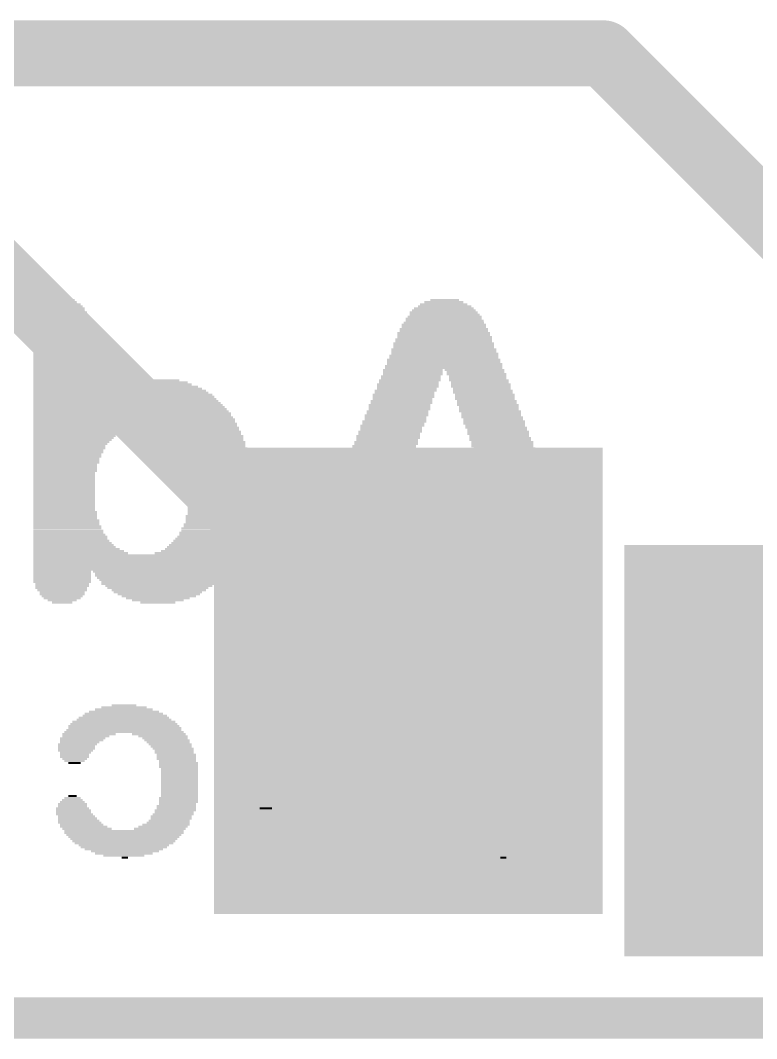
# Model space of a CAD drawing. Extents: x -33 to 81, y -19 to 22.
# Drawn here: x 29.04 to 33.58, y -0.13 to 6.16 of the extents above; entities that cross this region are included whole.
import ezdxf

# ---------------------------------------------------------------- set-up
doc = ezdxf.new("R2010")
doc.units = 0
for name, color, linetype in [('1', 12, 'CONTINUOUS'), ('16', 132, 'CONTINUOUS'), ('20', 53, 'CONTINUOUS'), ('21', 41, 'CONTINUOUS'), ('22', 40, 'CONTINUOUS')]:
    doc.layers.add(name, color=color, linetype=linetype)

# ---------------------------------------------------------------- blocks, each defined once
blk = doc.blocks.new('RECT')
blk.add_solid([(-0.5, -0.5), (0.5, -0.5), (-0.5, 0.5), (0.5, 0.5)])

msp = doc.modelspace()

# ---------------------------------------------------------------- linework, layer by layer
at = {"layer": '1'}
for points, const_width in [([(32.6382, 5.9563), (24.7777, 5.9563)], 0.4064), ([(32.6382, 5.9563), (36.5125, 2.082)], 0.4064), ([(28.7012, 4.8133), (31.4325, 2.082)], 0.4064), ([(52.324, 0), (0, 0)], 0.254)]:
    msp.add_lwpolyline(points, dxfattribs=dict(at, const_width=const_width))
at = {"layer": '1', "const_width": 0.2032}
for points in [[(32.71, 6.0281, 1), (32.5664, 5.8845)], [(32.6382, 5.8547, 1), (32.6382, 6.0579)], [(31.3607, 2.0102, 1), (31.5043, 2.1538)]]:
    msp.add_lwpolyline(points, format="xyb", dxfattribs=at)
at = {"layer": '16', "const_width": 0.254}
msp.add_lwpolyline([(0, 0), (52.324, 0)], dxfattribs=at)
at = {"layer": '20', "const_width": 0.2032}
msp.add_lwpolyline([(7.8105, 0), (44.45, 0)], dxfattribs=at)

# ---------------------------------------------------------------- block references
at = {"layer": '1', "xscale": 2.88, "yscale": 2.4, "rotation": 270}
msp.add_blockref('RECT', (31.4325, 2.082), dxfattribs=at)
at = {"layer": '21', "xscale": 7.493, "yscale": 2.54}
msp.add_blockref('RECT', (36.5125, 1.651), dxfattribs=at)
at = {"layer": '22', "yscale": 0.0127, "rotation": 180}
for p, xscale in [((29.2957, 4.3942), 0.254), ((29.2957, 4.4069), 0.2286), ((29.2893, 4.4196), 0.1905), ((29.2957, 4.4323), 0.1524), ((31.6578, 4.3942), 0.3302), ((31.6515, 4.4069), 0.2921), ((31.6515, 4.4196), 0.2413), ((31.6578, 4.4323), 0.1778), ((29.2893, 4.3434), 0.3175), ((29.2893, 4.3688), 0.2921), ((29.2957, 4.3561), 0.3048), ((29.2957, 4.3815), 0.2794), ((31.6515, 4.3561), 0.4191), ((31.6578, 4.3434), 0.4318), ((31.6515, 4.3688), 0.3937), ((31.6515, 4.3815), 0.3683), ((29.2893, 4.3053), 0.3429), ((29.2957, 4.2926), 0.3556), ((29.2957, 4.2799), 0.3556), ((29.2957, 4.3307), 0.3302), ((29.2957, 4.318), 0.3302), ((31.6515, 4.2799), 0.5207), ((31.6515, 4.2926), 0.4953), ((31.6515, 4.318), 0.4699), ((31.6578, 4.3053), 0.4826), ((31.6578, 4.3307), 0.4572), ((29.2957, 4.2672), 0.3556), ((29.2957, 4.2545), 0.3556), ((29.2957, 4.2418), 0.3556), ((29.2957, 4.2291), 0.3556), ((29.2957, 4.2164), 0.3556), ((31.6515, 4.2291), 0.5715), ((31.6515, 4.2164), 0.5715), ((31.6515, 4.2545), 0.5461), ((31.6515, 4.2418), 0.5461), ((31.6515, 4.2672), 0.5207), ((29.2957, 4.2037), 0.3556), ((29.2957, 4.191), 0.3556), ((29.2957, 4.1783), 0.3556), ((29.2957, 4.1656), 0.3556), ((29.2957, 4.1529), 0.3556), ((31.6515, 4.1656), 0.6223), ((31.6515, 4.1529), 0.6223), ((31.6515, 4.191), 0.5969), ((31.6515, 4.1783), 0.5969), ((31.6578, 4.2037), 0.5842), ((29.2957, 4.1402), 0.3556), ((29.2957, 4.1275), 0.3556), ((29.2957, 4.1148), 0.3556), ((29.2957, 4.1021), 0.3556), ((29.2957, 4.0894), 0.3556), ((31.6515, 4.0894), 0.6731), ((31.6515, 4.1275), 0.6477), ((31.6515, 4.1148), 0.6477), ((31.6578, 4.1021), 0.6604), ((31.6515, 4.1402), 0.6223), ((29.2957, 4.0767), 0.3556), ((29.2957, 4.064), 0.3556), ((29.2957, 4.0513), 0.3556), ((29.2957, 4.0386), 0.3556), ((29.2957, 4.0259), 0.3556), ((31.6515, 4.0259), 0.7239), ((31.6515, 4.064), 0.6985), ((31.6515, 4.0513), 0.6985), ((31.6578, 4.0386), 0.7112), ((31.6515, 4.0767), 0.6731), ((29.2957, 4.0132), 0.3556), ((29.2957, 4.0005), 0.3556), ((29.2957, 3.9878), 0.3556), ((29.2957, 3.9751), 0.3556), ((29.2957, 3.9624), 0.3556), ((31.4483, 3.9624), 0.3683), ((31.461, 4.0005), 0.3683), ((31.461, 3.9878), 0.3683), ((31.461, 3.9751), 0.3683), ((31.6515, 4.0132), 0.7239), ((31.842, 4.0005), 0.3683), ((31.8483, 3.9878), 0.3556), ((31.8547, 3.9751), 0.3683), ((31.8611, 3.9624), 0.3556), ((29.2957, 3.9497), 0.3556), ((29.2957, 3.937), 0.3556), ((29.2957, 3.9243), 0.3556), ((29.2957, 3.9116), 0.3556), ((29.2957, 3.8989), 0.3556), ((29.8862, 3.8989), 0.4953), ((29.8799, 3.9116), 0.4318), ((29.8862, 3.9243), 0.3683), ((29.8862, 3.937), 0.2667), ((31.4293, 3.9116), 0.381), ((31.4293, 3.8989), 0.381), ((31.442, 3.937), 0.381), ((31.4356, 3.9243), 0.3683), ((31.4483, 3.9497), 0.3683), ((31.8611, 3.9497), 0.3556), ((31.8674, 3.937), 0.3683), ((31.8801, 3.9116), 0.3683), ((31.8801, 3.8989), 0.3683), ((31.8738, 3.9243), 0.3556), ((29.2957, 3.8862), 0.3556), ((29.2957, 3.8735), 0.3556), ((29.2957, 3.8608), 0.3556), ((29.2957, 3.8481), 0.3556), ((29.2957, 3.8354), 0.3556), ((29.8925, 3.8354), 0.6858), ((29.8925, 3.8481), 0.6604), ((29.8862, 3.8608), 0.6223), ((29.8862, 3.8735), 0.5969), ((29.8862, 3.8862), 0.5461), ((31.4039, 3.8481), 0.381), ((31.4039, 3.8354), 0.381), ((31.4166, 3.8735), 0.381), ((31.4102, 3.8608), 0.3683), ((31.4229, 3.8862), 0.3683), ((31.8864, 3.8862), 0.3556), ((31.8928, 3.8735), 0.3683), ((31.8928, 3.8608), 0.3683), ((31.9055, 3.8481), 0.3683), ((31.9055, 3.8354), 0.3683), ((29.2957, 3.8227), 0.3556), ((29.2957, 3.81), 0.3556), ((29.2957, 3.7973), 0.3556), ((29.2957, 3.7846), 0.3556), ((29.2957, 3.7719), 0.3556), ((29.8925, 3.7846), 0.7874), ((29.8989, 3.7719), 0.8001), ((29.8925, 3.7973), 0.762), ((29.8925, 3.81), 0.7366), ((29.8925, 3.8227), 0.7112), ((31.3785, 3.7846), 0.381), ((31.3785, 3.7719), 0.381), ((31.3912, 3.81), 0.381), ((31.3912, 3.7973), 0.381), ((31.3975, 3.8227), 0.3683), ((31.9055, 3.8227), 0.3683), ((31.9182, 3.81), 0.3683), ((31.9182, 3.7973), 0.3683), ((31.9245, 3.7846), 0.381), ((31.9309, 3.7719), 0.3683), ((29.7338, 3.7084), 1.2319), ((29.2957, 3.7592), 0.3556), ((29.7211, 3.7465), 1.2065), ((29.7275, 3.7338), 1.2192), ((29.7275, 3.7211), 1.2192), ((29.8989, 3.7592), 0.8255), ((31.3594, 3.7211), 0.3937), ((31.3531, 3.7084), 0.381), ((31.3658, 3.7465), 0.381), ((31.3658, 3.7338), 0.381), ((31.3785, 3.7592), 0.381), ((31.9309, 3.7592), 0.3683), ((31.9373, 3.7465), 0.381), ((31.9436, 3.7338), 0.3683), ((31.9436, 3.7211), 0.3683), ((31.95, 3.7084), 0.381), ((29.7401, 3.6957), 1.2446), ((29.7401, 3.683), 1.2446), ((29.7465, 3.6703), 1.2573), ((29.7465, 3.6576), 1.2573), ((29.4163, 3.6449), 0.5969), ((30.1275, 3.6449), 0.5207), ((31.334, 3.6576), 0.3937), ((31.3277, 3.6449), 0.381), ((31.3467, 3.683), 0.3937), ((31.3404, 3.6703), 0.381), ((31.3531, 3.6957), 0.381), ((31.9563, 3.6957), 0.3683), ((31.9627, 3.683), 0.381), ((31.9627, 3.6703), 0.381), ((31.969, 3.6576), 0.3683), ((31.9754, 3.6449), 0.381), ((29.3909, 3.6195), 0.5461), ((29.4036, 3.6322), 0.5715), ((29.3782, 3.6068), 0.5207), ((29.3719, 3.5941), 0.508), ((29.3655, 3.5814), 0.4953), ((30.1466, 3.6322), 0.4826), ((30.1656, 3.6195), 0.4699), ((30.172, 3.6068), 0.4572), ((30.1847, 3.5941), 0.4572), ((30.191, 3.5814), 0.4445), ((31.3086, 3.5941), 0.3937), ((31.3086, 3.5814), 0.3937), ((31.3213, 3.6195), 0.3937), ((31.315, 3.6068), 0.381), ((31.3277, 3.6322), 0.381), ((31.9817, 3.6322), 0.3683), ((31.9881, 3.6195), 0.381), ((31.9881, 3.6068), 0.381), ((31.9944, 3.5941), 0.3683), ((32.0008, 3.5814), 0.381), ((29.3591, 3.5687), 0.4826), ((29.3528, 3.556), 0.4699), ((29.3465, 3.5433), 0.4572), ((29.3401, 3.5306), 0.4445), ((29.3401, 3.5179), 0.4445), ((30.1974, 3.5687), 0.4318), ((30.2101, 3.556), 0.4318), ((30.2164, 3.5433), 0.4191), ((30.2164, 3.5306), 0.4191), ((30.2291, 3.5179), 0.4191), ((31.2832, 3.5306), 0.3937), ((31.2832, 3.5179), 0.3937), ((31.2959, 3.556), 0.3937), ((31.2959, 3.5433), 0.3937), ((31.3023, 3.5687), 0.381), ((32.0008, 3.5687), 0.381), ((32.0134, 3.556), 0.381), ((32.0134, 3.5433), 0.381), ((32.0134, 3.5306), 0.381), ((32.0262, 3.5179), 0.381), ((29.3338, 3.5052), 0.4318), ((29.3338, 3.4925), 0.4318), ((29.3274, 3.4798), 0.4191), ((29.3274, 3.4671), 0.4191), ((29.3211, 3.4544), 0.4064), ((30.2355, 3.5052), 0.4064), ((30.2355, 3.4925), 0.4064), ((30.2418, 3.4798), 0.3937), ((30.2418, 3.4671), 0.3937), ((30.2482, 3.4544), 0.4064), ((31.2578, 3.4671), 0.3937), ((31.2578, 3.4544), 0.3937), ((31.2705, 3.4925), 0.3937), ((31.2705, 3.4798), 0.3937), ((31.2832, 3.5052), 0.3937), ((32.0325, 3.4925), 0.3937), ((32.0262, 3.5052), 0.381), ((32.0452, 3.4544), 0.3937), ((32.0389, 3.4798), 0.381), ((32.0389, 3.4671), 0.381), ((29.3147, 3.4163), 0.3937), ((29.3147, 3.4036), 0.3937), ((29.3147, 3.3909), 0.3937), ((29.3211, 3.4417), 0.4064), ((29.3211, 3.429), 0.4064), ((30.2545, 3.4417), 0.3937), ((30.2545, 3.429), 0.3937), ((30.2545, 3.4163), 0.3937), ((30.2545, 3.4036), 0.3937), ((30.2609, 3.3909), 0.381), ((31.2324, 3.3909), 0.3937), ((31.2388, 3.4036), 0.4064), ((31.2451, 3.429), 0.3937), ((31.2451, 3.4163), 0.3937), ((31.2578, 3.4417), 0.3937), ((32.0515, 3.4417), 0.381), ((32.0579, 3.429), 0.3937), ((32.0579, 3.4163), 0.3937), ((32.0706, 3.3909), 0.3937), ((32.0643, 3.4036), 0.381), ((29.3147, 3.3782), 0.3937), ((29.3084, 3.3655), 0.381), ((29.3084, 3.3528), 0.381), ((29.3084, 3.3401), 0.381), ((29.3084, 3.3274), 0.381), ((30.2672, 3.3782), 0.3937), ((30.2672, 3.3655), 0.3937), ((30.2672, 3.3528), 0.3937), ((30.2672, 3.3401), 0.3937), ((30.2672, 3.3274), 0.3937), ((31.6515, 3.3274), 1.2827), ((31.2134, 3.3401), 0.4064), ((31.2197, 3.3528), 0.3937), ((31.2261, 3.3782), 0.4064), ((31.2261, 3.3655), 0.4064), ((32.0706, 3.3782), 0.3937), ((32.0833, 3.3655), 0.3937), ((32.0833, 3.3528), 0.3937), ((32.0833, 3.3401), 0.3937), ((29.3084, 3.3147), 0.381), ((29.3084, 3.302), 0.381), ((29.3084, 3.2893), 0.381), ((29.3084, 3.2766), 0.381), ((29.3084, 3.2639), 0.381), ((30.2736, 3.3147), 0.381), ((30.2736, 3.302), 0.381), ((30.2736, 3.2893), 0.381), ((30.2736, 3.2766), 0.381), ((30.2736, 3.2639), 0.381), ((31.6515, 3.2639), 1.3335), ((31.6452, 3.2766), 1.3208), ((31.6515, 3.2893), 1.3081), ((31.6452, 3.3147), 1.2954), ((31.6452, 3.302), 1.2954), ((29.3084, 3.2512), 0.381), ((29.3084, 3.2385), 0.381), ((29.3084, 3.2258), 0.381), ((29.3084, 3.2131), 0.381), ((29.3084, 3.2004), 0.381), ((30.2736, 3.2512), 0.381), ((30.2736, 3.2385), 0.381), ((30.2736, 3.2258), 0.381), ((30.2736, 3.2131), 0.381), ((30.2736, 3.2004), 0.381), ((31.6515, 3.2004), 1.3843), ((31.6452, 3.2131), 1.3716), ((31.6515, 3.2258), 1.3589), ((31.6452, 3.2512), 1.3462), ((31.6452, 3.2385), 1.3462), ((29.3084, 3.1877), 0.381), ((29.3084, 3.175), 0.381), ((29.3084, 3.1623), 0.381), ((29.3084, 3.1496), 0.381), ((30.2672, 3.1623), 0.3937), ((30.2609, 3.1496), 0.381), ((30.2736, 3.1877), 0.381), ((30.2736, 3.175), 0.381), ((31.6515, 3.1369), 1.4351), ((31.6452, 3.1496), 1.4224), ((31.6515, 3.1623), 1.4097), ((31.6452, 3.1877), 1.397), ((31.6452, 3.175), 1.397), ((29.3147, 3.1242), 0.3937), ((29.3147, 3.1115), 0.3937), ((29.3147, 3.0988), 0.3937), ((29.3147, 3.0861), 0.3937), ((29.3084, 3.1369), 0.381), ((30.2545, 3.0988), 0.3937), ((30.2545, 3.0861), 0.3937), ((30.2609, 3.1369), 0.381), ((30.2609, 3.1242), 0.381), ((30.2609, 3.1115), 0.381), ((31.6452, 3.0861), 1.4732), ((31.6515, 3.0988), 1.4605), ((31.6452, 3.1242), 1.4478), ((31.6452, 3.1115), 1.4478), ((29.3211, 3.0734), 0.4064), ((29.3211, 3.0607), 0.4064), ((29.3211, 3.048), 0.4064), ((29.3274, 3.0353), 0.4191), ((29.3274, 3.0226), 0.4191), ((30.2355, 3.0226), 0.4064), ((30.2418, 3.048), 0.3937), ((30.2418, 3.0353), 0.3937), ((30.2545, 3.0734), 0.3937), ((30.2482, 3.0607), 0.381), ((31.6452, 3.0226), 1.524), ((31.6515, 3.0353), 1.5113), ((31.6452, 3.0607), 1.4986), ((31.6452, 3.048), 1.4986), ((31.6515, 3.0734), 1.4859), ((29.3338, 3.0099), 0.4318), ((29.3338, 2.9972), 0.4318), ((29.3401, 2.9845), 0.4445), ((29.3465, 2.9718), 0.4572), ((29.3465, 2.9591), 0.4572), ((30.2037, 2.9591), 0.4191), ((30.2164, 2.9718), 0.4191), ((30.2228, 2.9972), 0.4064), ((30.2228, 2.9845), 0.4064), ((30.2291, 3.0099), 0.3937), ((31.0737, 2.9591), 0.4318), ((31.08, 2.9718), 0.4191), ((31.0864, 2.9972), 0.4318), ((31.0864, 2.9845), 0.4318), ((31.0991, 3.0099), 0.4318), ((32.2103, 3.0099), 0.4191), ((32.2103, 2.9972), 0.4191), ((32.223, 2.9718), 0.4191), ((32.223, 2.9591), 0.4191), ((32.2167, 2.9845), 0.4064), ((29.3528, 2.9464), 0.4699), ((29.3591, 2.9337), 0.4826), ((29.3655, 2.921), 0.4953), ((29.3719, 2.9083), 0.508), ((29.3846, 2.8956), 0.5334), ((30.1593, 2.8956), 0.4572), ((30.172, 2.9083), 0.4572), ((30.1783, 2.921), 0.4445), ((30.1847, 2.9337), 0.4318), ((30.1974, 2.9464), 0.4318), ((31.0483, 2.8956), 0.4318), ((31.061, 2.9337), 0.4318), ((31.061, 2.921), 0.4318), ((31.0546, 2.9083), 0.4191), ((31.0737, 2.9464), 0.4318), ((32.2294, 2.9464), 0.4064), ((32.2357, 2.9337), 0.4191), ((32.2357, 2.921), 0.4191), ((32.2484, 2.9083), 0.4191), ((32.2484, 2.8956), 0.4191), ((29.3972, 2.8829), 0.5588), ((29.7401, 2.8448), 1.2446), ((29.7338, 2.8321), 1.2319), ((29.41, 2.8702), 0.5842), ((29.7465, 2.8575), 1.2573), ((30.1212, 2.8702), 0.508), ((30.1466, 2.8829), 0.4826), ((31.0229, 2.8321), 0.4318), ((31.0292, 2.8448), 0.4191), ((31.0356, 2.8702), 0.4318), ((31.0356, 2.8575), 0.4318), ((31.0483, 2.8829), 0.4318), ((32.2611, 2.8702), 0.4191), ((32.2611, 2.8575), 0.4191), ((32.2548, 2.8829), 0.4064), ((32.2738, 2.8448), 0.4191), ((32.2738, 2.8321), 0.4191), ((29.7338, 2.8194), 1.2319), ((29.7275, 2.8067), 1.2192), ((29.7275, 2.794), 1.2192), ((29.7211, 2.7813), 1.2065), ((29.7148, 2.7686), 1.1938), ((31.0038, 2.7686), 0.4191), ((31.0102, 2.7813), 0.4318), ((31.0229, 2.8194), 0.4318), ((31.0165, 2.8067), 0.4191), ((31.0165, 2.794), 0.4191), ((32.2738, 2.8194), 0.4191), ((32.2801, 2.8067), 0.4064), ((32.2865, 2.794), 0.4191), ((32.2929, 2.7813), 0.4064), ((32.2929, 2.7686), 0.4064), ((29.2957, 2.7559), 0.3556), ((29.2957, 2.7432), 0.3556), ((29.2957, 2.7305), 0.3556), ((29.2957, 2.7178), 0.3556), ((29.2957, 2.7051), 0.3556), ((29.8989, 2.7559), 0.8255), ((29.8925, 2.7305), 0.7874), ((29.8989, 2.7432), 0.8001), ((29.8925, 2.7178), 0.762), ((29.8925, 2.7051), 0.7366), ((31.0038, 2.7559), 0.4191), ((30.9911, 2.7178), 0.3937), ((30.9975, 2.7432), 0.4064), ((30.9975, 2.7305), 0.4064), ((30.9975, 2.7051), 0.381), ((32.2929, 2.7559), 0.4064), ((32.2992, 2.7432), 0.3937), ((32.2992, 2.7305), 0.3937), ((32.3056, 2.7178), 0.381), ((32.3056, 2.7051), 0.381), ((29.2957, 2.6924), 0.3556), ((29.2893, 2.6543), 0.3175), ((29.2957, 2.6797), 0.3302), ((29.2957, 2.667), 0.3302), ((29.2957, 2.6416), 0.3048), ((29.8925, 2.6924), 0.7112), ((29.8862, 2.6797), 0.6985), ((29.8925, 2.667), 0.6604), ((29.8862, 2.6543), 0.6223), ((29.8925, 2.6416), 0.5842), ((30.9911, 2.6924), 0.3683), ((30.9911, 2.6797), 0.3683), ((30.9911, 2.667), 0.3429), ((30.9911, 2.6543), 0.3429), ((30.9911, 2.6416), 0.3175), ((32.3056, 2.6924), 0.381), ((32.3056, 2.6797), 0.3556), ((32.3056, 2.667), 0.3556), ((32.3056, 2.6543), 0.3302), ((32.3119, 2.6416), 0.3175), ((29.2957, 2.6289), 0.2794), ((29.2957, 2.6162), 0.2794), ((29.2957, 2.6035), 0.254), ((29.2957, 2.5908), 0.2286), ((29.2957, 2.5781), 0.1778), ((29.8862, 2.6289), 0.5461), ((29.8925, 2.6162), 0.508), ((29.8925, 2.6035), 0.4572), ((29.8862, 2.5908), 0.3937), ((29.8862, 2.5781), 0.3175), ((30.9975, 2.6289), 0.3048), ((30.9975, 2.6162), 0.2794), ((30.9975, 2.6035), 0.254), ((30.9975, 2.5908), 0.2286), ((30.9975, 2.5781), 0.1778), ((32.3056, 2.6289), 0.3048), ((32.3056, 2.6162), 0.2794), ((32.3056, 2.6035), 0.254), ((32.2992, 2.5908), 0.2413), ((32.2992, 2.5781), 0.1905), ((29.2957, 2.5654), 0.127), ((29.8862, 2.5654), 0.2159), ((30.9975, 2.5654), 0.127), ((32.2992, 2.5654), 0.1397), ((32.0198, 2.1971), 1.0541), ((32.0134, 2.2225), 1.016), ((32.0198, 2.2098), 1.0287), ((32.0134, 2.2352), 0.9906), ((32.0134, 2.2479), 0.9398), ((32.0134, 2.159), 1.0668), ((32.0198, 2.1844), 1.0541), ((32.0198, 2.1717), 1.0541), ((32.0198, 2.1463), 1.0541), ((32.0198, 2.1336), 1.0541), ((32.0198, 2.1209), 1.0541), ((32.0134, 2.1082), 1.0414), ((32.0198, 2.0955), 1.0287), ((32.0198, 2.0828), 1.0033), ((32.0198, 2.0701), 0.9525), ((32.0198, 2.0574), 0.8763), ((32.0134, 2.0447), 0.254), ((32.0134, 2.032), 0.254), ((32.0134, 2.0193), 0.254), ((32.0134, 2.0066), 0.254), ((32.0134, 1.9939), 0.254), ((32.0134, 1.9812), 0.254), ((32.0134, 1.9685), 0.254), ((32.0134, 1.9558), 0.254), ((32.0134, 1.9431), 0.254), ((29.6767, 1.8796), 0.4826), ((29.6767, 1.8923), 0.4318), ((29.6767, 1.905), 0.3556), ((29.6767, 1.9177), 0.2794), ((29.6767, 1.9304), 0.1524), ((30.8895, 1.8796), 0.4699), ((30.8895, 1.8923), 0.4191), ((30.8895, 1.905), 0.3683), ((30.8832, 1.9177), 0.2794), ((30.8768, 1.9304), 0.1397), ((32.0134, 1.9304), 0.254), ((32.0134, 1.9177), 0.254), ((32.0134, 1.905), 0.254), ((32.0134, 1.8923), 0.254), ((32.0134, 1.8796), 0.254), ((29.6767, 1.8288), 0.635), ((29.6767, 1.8415), 0.5842), ((29.6767, 1.8542), 0.5588), ((29.683, 1.8669), 0.5207), ((30.8959, 1.8288), 0.6096), ((30.8959, 1.8415), 0.5842), ((30.8895, 1.8542), 0.5461), ((30.8959, 1.8669), 0.508), ((32.0134, 1.8669), 0.254), ((32.0134, 1.8542), 0.254), ((32.0134, 1.8415), 0.254), ((32.0134, 1.8288), 0.254), ((29.6767, 1.7653), 0.7366), ((29.6767, 1.778), 0.7112), ((29.683, 1.7907), 0.6985), ((29.6767, 1.8034), 0.6858), ((29.6767, 1.8161), 0.6604), ((30.68, 1.7653), 0.3048), ((30.8959, 1.778), 0.7112), ((30.8959, 1.7907), 0.6858), ((30.8959, 1.8034), 0.6604), ((30.8959, 1.8161), 0.635), ((31.1054, 1.7653), 0.2921), ((32.0134, 1.8161), 0.254), ((32.0134, 1.8034), 0.254), ((32.0134, 1.7907), 0.254), ((32.0134, 1.778), 0.254), ((32.0134, 1.7653), 0.254), ((29.4163, 1.7145), 0.2667), ((29.4036, 1.7018), 0.2413), ((29.4227, 1.7272), 0.2794), ((29.4608, 1.7526), 0.3302), ((29.4417, 1.7399), 0.2921), ((29.8925, 1.7526), 0.3302), ((29.918, 1.7399), 0.3048), ((29.9306, 1.7272), 0.2794), ((29.9434, 1.7145), 0.2794), ((29.9497, 1.7018), 0.2667), ((30.6101, 1.7018), 0.2413), ((30.6292, 1.7272), 0.254), ((30.6228, 1.7145), 0.2413), ((30.6419, 1.7399), 0.254), ((30.6609, 1.7526), 0.2667), ((31.1245, 1.7526), 0.2794), ((31.1435, 1.7399), 0.2667), ((31.1499, 1.7272), 0.254), ((31.1626, 1.7145), 0.254), ((31.1689, 1.7018), 0.2413), ((32.0134, 1.7526), 0.254), ((32.0134, 1.7399), 0.254), ((32.0134, 1.7272), 0.254), ((32.0134, 1.7145), 0.254), ((32.0134, 1.7018), 0.254), ((29.3909, 1.6891), 0.2413), ((29.3846, 1.6764), 0.2286), ((29.3846, 1.6637), 0.2286), ((29.3782, 1.651), 0.2159), ((29.3782, 1.6383), 0.1905), ((29.9624, 1.6891), 0.2667), ((29.9688, 1.6764), 0.254), ((29.9815, 1.6637), 0.254), ((29.9878, 1.651), 0.2413), ((29.9878, 1.6383), 0.2413), ((30.5974, 1.6637), 0.2413), ((30.5911, 1.651), 0.2286), ((30.5911, 1.6383), 0.2286), ((30.6101, 1.6891), 0.2413), ((30.6038, 1.6764), 0.2286), ((31.1816, 1.6891), 0.2413), ((31.1943, 1.6637), 0.2413), ((31.1943, 1.651), 0.2413), ((31.188, 1.6764), 0.2286), ((31.2007, 1.6383), 0.2286), ((32.0134, 1.6891), 0.254), ((32.0134, 1.6764), 0.254), ((32.0134, 1.6637), 0.254), ((32.0134, 1.651), 0.254), ((32.0134, 1.6383), 0.254), ((29.3719, 1.6256), 0.1778), ((29.3719, 1.6129), 0.1778), ((29.3719, 1.6002), 0.1524), ((29.3719, 1.5875), 0.127), ((29.3719, 1.5748), 0.0762), ((30.0005, 1.6256), 0.2413), ((30.0005, 1.6129), 0.2413), ((30.0005, 1.6002), 0.2413), ((30.0132, 1.5748), 0.2413), ((30.0069, 1.5875), 0.2286), ((30.5784, 1.6256), 0.2286), ((30.5784, 1.6129), 0.2286), ((30.5784, 1.6002), 0.2286), ((30.5784, 1.5875), 0.2286), ((30.5784, 1.5748), 0.2286), ((31.2007, 1.6256), 0.2286), ((31.2134, 1.6129), 0.2286), ((31.2134, 1.6002), 0.2286), ((31.2134, 1.5875), 0.2286), ((31.2134, 1.5748), 0.2286), ((32.0134, 1.6256), 0.254), ((32.0134, 1.6129), 0.254), ((32.0134, 1.6002), 0.254), ((32.0134, 1.5875), 0.254), ((32.0134, 1.5748), 0.254), ((30.0132, 1.5621), 0.2413), ((30.0132, 1.5494), 0.2413), ((30.0196, 1.5367), 0.2286), ((30.0196, 1.524), 0.2286), ((30.0196, 1.5113), 0.2286), ((30.572, 1.5621), 0.2159), ((30.572, 1.5494), 0.2159), ((30.5784, 1.5367), 0.2286), ((30.9022, 1.524), 0.8763), ((30.9022, 1.5113), 0.8763), ((31.2197, 1.5621), 0.2413), ((31.2197, 1.5367), 0.2413), ((31.2261, 1.5494), 0.2286), ((32.0134, 1.5621), 0.254), ((32.0134, 1.5494), 0.254), ((32.0134, 1.5367), 0.254), ((32.0134, 1.524), 0.254), ((32.0134, 1.5113), 0.254), ((30.0196, 1.4986), 0.2286), ((30.0196, 1.4859), 0.2286), ((30.0196, 1.4732), 0.2286), ((30.0196, 1.4605), 0.2286), ((30.0196, 1.4478), 0.2286), ((30.9022, 1.4986), 0.8763), ((30.9022, 1.4859), 0.8763), ((30.9086, 1.4732), 0.8636), ((30.9086, 1.4605), 0.8636), ((30.9149, 1.4478), 0.8509), ((32.0134, 1.4986), 0.254), ((32.0134, 1.4859), 0.254), ((32.0134, 1.4732), 0.254), ((32.0134, 1.4605), 0.254), ((32.0134, 1.4478), 0.254), ((30.0196, 1.4351), 0.2286), ((30.0196, 1.4224), 0.2286), ((30.0196, 1.4097), 0.2286), ((30.0196, 1.397), 0.2286), ((30.0196, 1.3843), 0.2286), ((30.9213, 1.4351), 0.8382), ((30.934, 1.4224), 0.8128), ((30.9594, 1.4097), 0.762), ((31.2261, 1.397), 0.2286), ((31.2261, 1.3843), 0.2286), ((32.0134, 1.4351), 0.254), ((32.0134, 1.4224), 0.254), ((32.0134, 1.4097), 0.254), ((32.0134, 1.397), 0.254), ((32.0134, 1.3843), 0.254), ((29.3591, 1.3208), 0.1778), ((29.3591, 1.3335), 0.1524), ((29.3591, 1.3462), 0.127), ((29.3591, 1.3589), 0.1016), ((29.3591, 1.3716), 0.0508), ((30.0132, 1.3589), 0.2413), ((30.0132, 1.3462), 0.2413), ((30.0132, 1.3335), 0.2413), ((30.0069, 1.3208), 0.2286), ((30.0196, 1.3716), 0.2286), ((31.2197, 1.3716), 0.2413), ((31.2197, 1.3589), 0.2413), ((31.2134, 1.3462), 0.2286), ((31.2134, 1.3335), 0.2286), ((31.2134, 1.3208), 0.2286), ((32.0134, 1.3716), 0.254), ((32.0134, 1.3589), 0.254), ((32.0134, 1.3462), 0.254), ((32.0134, 1.3335), 0.254), ((32.0134, 1.3208), 0.254), ((29.3591, 1.2954), 0.2032), ((29.3655, 1.2827), 0.2159), ((29.3655, 1.27), 0.2159), ((29.3719, 1.2573), 0.2286), ((29.3591, 1.3081), 0.1778), ((29.9815, 1.2573), 0.254), ((29.9878, 1.27), 0.2413), ((29.9942, 1.2827), 0.254), ((30.0005, 1.3081), 0.2413), ((30.0005, 1.2954), 0.2413), ((30.5593, 1.2573), 0.1651), ((30.553, 1.27), 0.1524), ((30.553, 1.2827), 0.127), ((30.553, 1.2954), 0.0762), ((31.1943, 1.27), 0.2413), ((31.1943, 1.2573), 0.2413), ((31.207, 1.3081), 0.2413), ((31.2007, 1.2954), 0.2286), ((31.2007, 1.2827), 0.2286), ((32.0134, 1.3081), 0.254), ((32.0134, 1.2954), 0.254), ((32.0134, 1.2827), 0.254), ((32.0134, 1.27), 0.254), ((32.0134, 1.2573), 0.254), ((29.3909, 1.2319), 0.2413), ((29.3972, 1.2192), 0.254), ((29.3846, 1.2446), 0.2286), ((29.4036, 1.2065), 0.2667), ((29.4163, 1.1938), 0.2667), ((29.937, 1.1938), 0.2921), ((29.9497, 1.2065), 0.2667), ((29.9561, 1.2192), 0.254), ((29.9688, 1.2446), 0.254), ((29.9688, 1.2319), 0.254), ((30.572, 1.2319), 0.1905), ((30.5974, 1.1938), 0.2413), ((30.5657, 1.2446), 0.1778), ((30.5784, 1.2192), 0.2032), ((30.5847, 1.2065), 0.2159), ((31.1499, 1.1938), 0.254), ((31.1626, 1.2065), 0.254), ((31.1689, 1.2192), 0.2413), ((31.1816, 1.2446), 0.2413), ((31.1816, 1.2319), 0.2413), ((32.0134, 1.2446), 0.254), ((32.0134, 1.2319), 0.254), ((32.0134, 1.2192), 0.254), ((32.0134, 1.2065), 0.254), ((32.0134, 1.1938), 0.254), ((29.429, 1.1811), 0.2921), ((29.4481, 1.1684), 0.3048), ((29.6767, 1.1557), 0.7366), ((29.6767, 1.143), 0.7366), ((29.6767, 1.1303), 0.7112), ((29.8989, 1.1684), 0.3175), ((29.918, 1.1811), 0.3048), ((30.6101, 1.1811), 0.2413), ((30.6228, 1.1684), 0.2667), ((30.6419, 1.1557), 0.2794), ((30.6736, 1.143), 0.3429), ((30.8705, 1.1303), 0.7112), ((31.0737, 1.143), 0.3302), ((31.1054, 1.1557), 0.2921), ((31.1245, 1.1684), 0.2794), ((31.1435, 1.1811), 0.2667), ((32.0134, 1.1811), 0.254), ((32.0134, 1.1684), 0.254), ((32.0134, 1.1557), 0.254), ((32.0134, 1.143), 0.254), ((32.0198, 1.1303), 0.2413), ((29.6767, 1.1176), 0.6858), ((29.6767, 1.1049), 0.6604), ((29.6767, 1.0922), 0.635), ((29.6767, 1.0795), 0.6096), ((29.6767, 1.0668), 0.5588), ((30.8768, 1.1176), 0.6985), ((30.8768, 1.1049), 0.6731), ((30.8705, 1.0922), 0.635), ((30.8705, 1.0795), 0.6096), ((30.8768, 1.0668), 0.5715), ((32.0198, 1.1176), 0.2413), ((32.0198, 1.1049), 0.2413), ((32.0198, 1.0922), 0.2413), ((32.0198, 1.0795), 0.2413), ((32.0134, 1.0668), 0.2286), ((29.6767, 1.0541), 0.5334), ((29.6767, 1.0414), 0.4826), ((29.683, 1.0287), 0.4191), ((29.6767, 1.016), 0.3556), ((29.6767, 1.0033), 0.254), ((30.8705, 1.0541), 0.5334), ((30.8705, 1.0414), 0.4826), ((30.8705, 1.0287), 0.4318), ((30.8768, 1.016), 0.3683), ((30.8705, 1.0033), 0.2794), ((32.0198, 1.0541), 0.2159), ((32.0134, 1.0414), 0.2032), ((32.0198, 1.0287), 0.1905), ((32.0198, 1.016), 0.1651), ((32.0198, 1.0033), 0.1143), ((29.683, 0.9906), 0.0381), ((30.8641, 0.9906), 0.0889), ((32.0198, 0.9906), 0.0381)]:
    msp.add_blockref('RECT', p, dxfattribs=dict(at, xscale=xscale))

doc.saveas('drawing.dxf')
